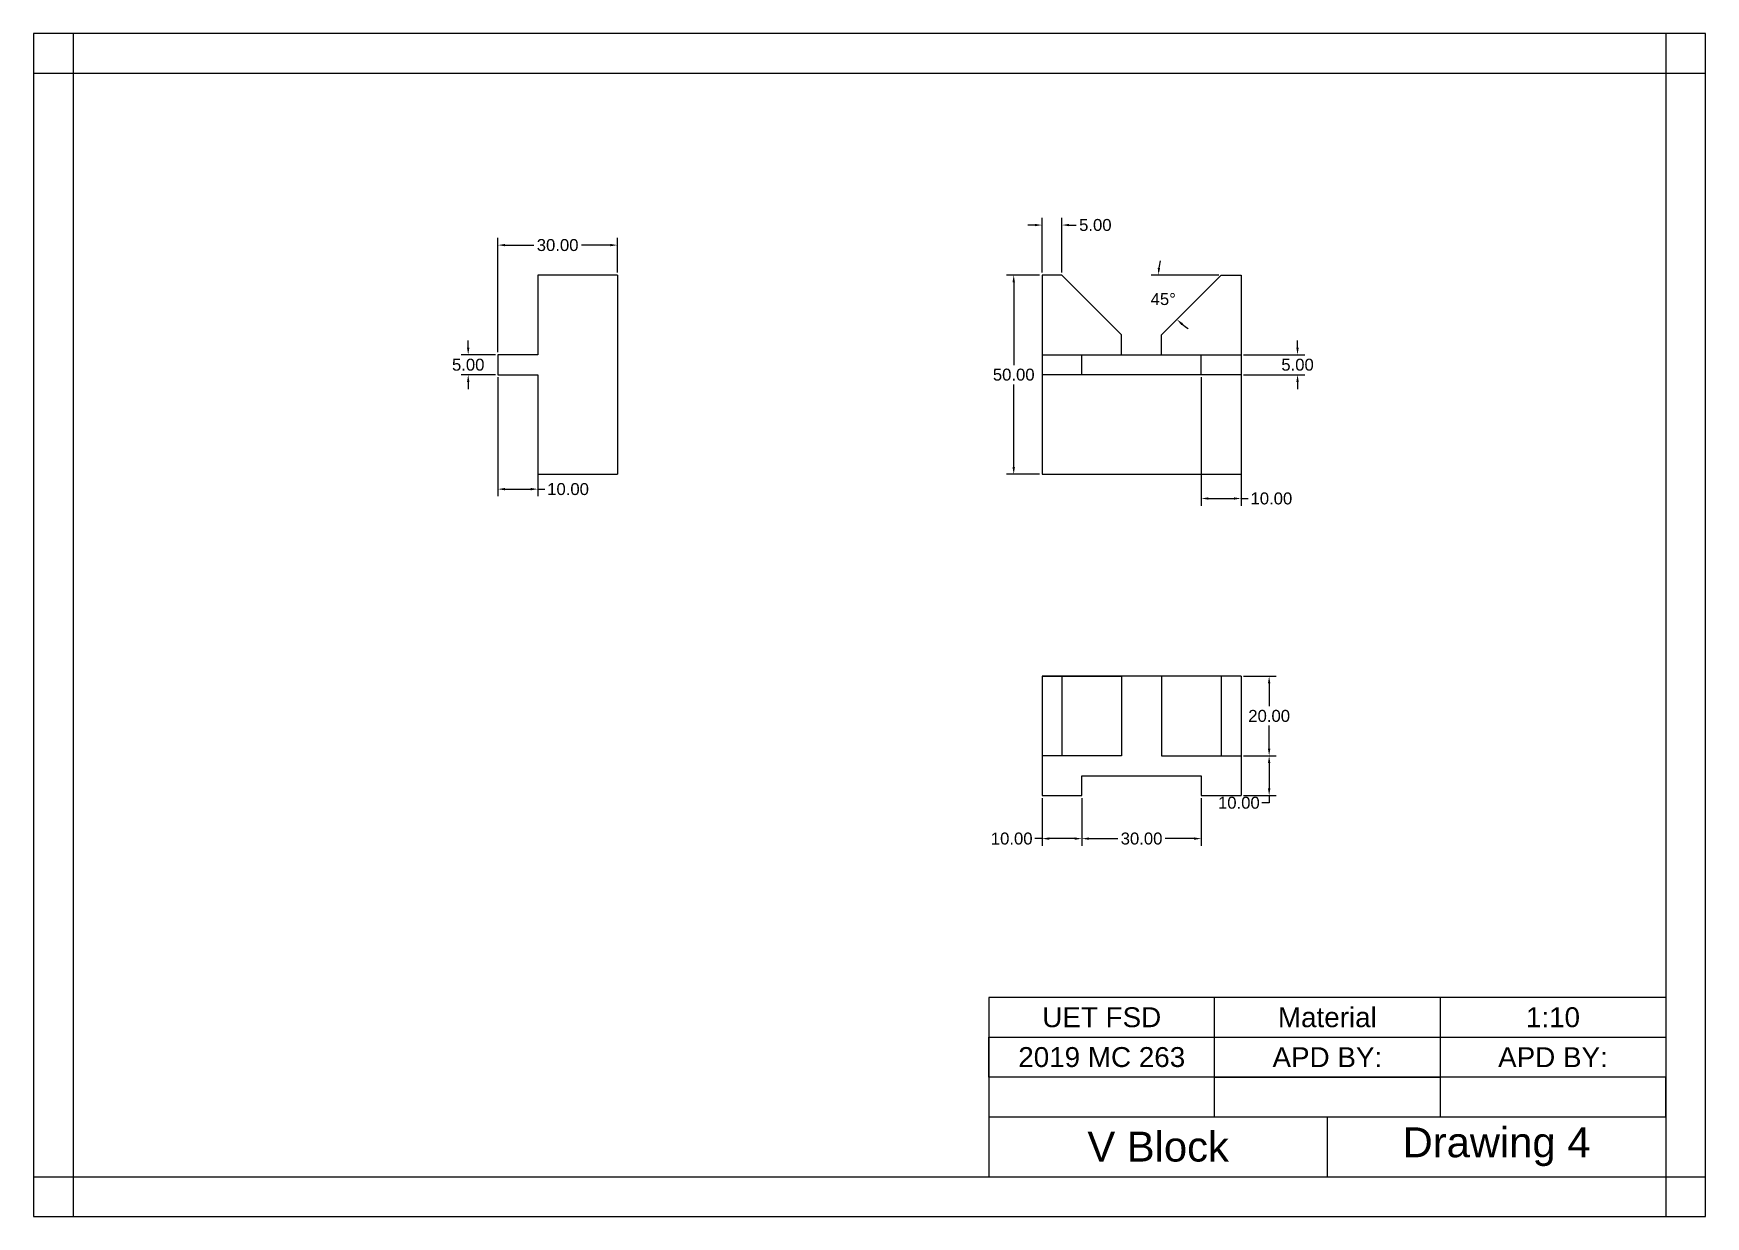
# Model space of a CAD drawing. Header units: centimetres. Extents: x 40.9 to 82.9, y 47.4 to 77.1.
import ezdxf

# ---------------------------------------------------------------- set-up
doc = ezdxf.new("R2010")
doc.units = ezdxf.units.CM
doc.header["$MEASUREMENT"] = 0
doc.styles.get("Standard").update_dxf_attribs({"font": 'arial.ttf'})
doc.dimstyles.get("Standard").update_dxf_attribs({"dimtxt": 0.3, "dimasz": 0.18, "dimexe": 0.18, "dimexo": 0.0625, "dimgap": 0.09, "dimtad": 0, "dimtih": 1, "dimtoh": 1, "dimlfac": 10, "dimzin": 0, "dimdsep": 46, "dimtxsty": 'Standard', "dimcen": 0.09, "dimadec": 0, "dimazin": 0, "dimtfac": 1, "dimtofl": 0, "dimtmove": 0, "dimatfit": 3, "dimfxl": 1, "dimtolj": 1, "dimtzin": 0, "dimarcsym": 0})

# ---------------------------------------------------------------- blocks, each defined once
blk = doc.blocks.new('*D1')
at = {"color": 0, "linetype": 'Continuous', "lineweight": -2, "transparency": 16777216}
for p, q in [((66.173, 71.025), (65.345, 71.025)), ((65.525, 70.845), (65.525, 68.768)), ((65.525, 66.205), (65.525, 68.282)), ((66.173, 66.025), (65.345, 66.025))]:
    blk.add_line(p, q, dxfattribs=at)
at = {"color": 0, "linetype": 'Continuous', "transparency": 16777216}
for points in [[(65.495, 70.845), (65.555, 70.845), (65.525, 71.025)], [(65.495, 66.205), (65.555, 66.205), (65.525, 66.025)]]:
    blk.add_solid(points, dxfattribs=at)
at = {"layer": 'Defpoints', "color": 0, "linetype": 'Continuous', "transparency": 16777216}
for p in [(66.236, 71.025), (65.525, 66.025), (66.236, 66.025)]:
    blk.add_point(p, dxfattribs=at)
at = {"color": 0, "linetype": 'Continuous', "transparency": 16777216, "insert": (65.525, 68.525), "char_height": 0.3, "attachment_point": 5}
blk.add_mtext('\\A1;50.00', dxfattribs=at)
blk = doc.blocks.new('*D3')
at = {"color": 0, "lineweight": -2, "transparency": 16777216}
for p, q in [((51.823, 69.205), (51.823, 69.385)), ((52.507, 69.025), (51.643, 69.025)), ((52.507, 68.525), (51.643, 68.525)), ((51.823, 68.345), (51.823, 68.165))]:
    blk.add_line(p, q, dxfattribs=at)
at = {"color": 0, "transparency": 16777216}
for points in [[(51.793, 69.205), (51.853, 69.205), (51.823, 69.025)], [(51.793, 68.345), (51.853, 68.345), (51.823, 68.525)]]:
    blk.add_solid(points, dxfattribs=at)
at = {"layer": 'Defpoints', "color": 0, "transparency": 16777216}
for p in [(52.569, 69.025), (51.823, 68.525), (52.569, 68.525)]:
    blk.add_point(p, dxfattribs=at)
at = {"color": 0, "transparency": 16777216, "insert": (51.823, 68.775), "char_height": 0.3, "attachment_point": 5}
blk.add_mtext('\\A1;5.00', dxfattribs=at)
blk = doc.blocks.new('*D8')
at = {"color": 0, "lineweight": -2, "transparency": 16777216}
for p, q in [((72.654, 69.205), (72.654, 69.385)), ((71.298, 69.025), (72.834, 69.025)), ((71.298, 68.525), (72.834, 68.525)), ((72.654, 68.345), (72.654, 68.165))]:
    blk.add_line(p, q, dxfattribs=at)
at = {"color": 0, "transparency": 16777216}
for points in [[(72.624, 69.205), (72.684, 69.205), (72.654, 69.025)], [(72.624, 68.345), (72.684, 68.345), (72.654, 68.525)]]:
    blk.add_solid(points, dxfattribs=at)
at = {"layer": 'Defpoints', "color": 0, "transparency": 16777216}
for p in [(71.236, 69.025), (71.236, 68.525), (72.654, 68.525)]:
    blk.add_point(p, dxfattribs=at)
at = {"color": 0, "transparency": 16777216, "insert": (72.654, 68.775), "char_height": 0.3, "attachment_point": 5}
blk.add_mtext('\\A1;5.00', dxfattribs=at)
blk = doc.blocks.new('*D10')
at = {"color": 0, "lineweight": -2, "transparency": 16777216}
for p, q in [((70.236, 68.462), (70.236, 65.237)), ((71.236, 68.462), (71.236, 65.237)), ((70.416, 65.417), (71.056, 65.417)), ((71.236, 65.417), (71.416, 65.417))]:
    blk.add_line(p, q, dxfattribs=at)
at = {"color": 0, "transparency": 16777216}
for points in [[(70.416, 65.447), (70.416, 65.387), (70.236, 65.417)], [(71.056, 65.447), (71.056, 65.387), (71.236, 65.417)]]:
    blk.add_solid(points, dxfattribs=at)
at = {"layer": 'Defpoints', "color": 0, "transparency": 16777216}
for p in [(70.236, 68.525), (71.236, 68.525), (71.236, 65.417)]:
    blk.add_point(p, dxfattribs=at)
at = {"color": 0, "transparency": 16777216, "insert": (71.997, 65.417), "char_height": 0.3, "attachment_point": 5}
blk.add_mtext('\\A1;10.00', dxfattribs=at)
blk = doc.blocks.new('*D11')
at = {"color": 0, "lineweight": -2, "transparency": 16777216}
for p, q in [((52.569, 69.087), (52.569, 71.958)), ((55.569, 71.087), (55.569, 71.958)), ((52.749, 71.778), (53.474, 71.778)), ((55.389, 71.778), (54.665, 71.778))]:
    blk.add_line(p, q, dxfattribs=at)
at = {"color": 0, "transparency": 16777216}
for points in [[(52.749, 71.808), (52.749, 71.748), (52.569, 71.778)], [(55.389, 71.808), (55.389, 71.748), (55.569, 71.778)]]:
    blk.add_solid(points, dxfattribs=at)
at = {"layer": 'Defpoints', "color": 0, "transparency": 16777216}
for p in [(55.569, 71.778), (55.569, 71.025), (52.569, 69.025)]:
    blk.add_point(p, dxfattribs=at)
at = {"color": 0, "transparency": 16777216, "insert": (54.069, 71.778), "char_height": 0.3, "attachment_point": 5}
blk.add_mtext('\\A1;30.00', dxfattribs=at)
blk = doc.blocks.new('*D12')
at = {"color": 0, "lineweight": -2, "transparency": 16777216}
for p, q in [((52.569, 68.462), (52.569, 65.472)), ((53.569, 68.462), (53.569, 65.472)), ((52.749, 65.652), (53.389, 65.652)), ((53.569, 65.652), (53.749, 65.652))]:
    blk.add_line(p, q, dxfattribs=at)
at = {"color": 0, "transparency": 16777216}
for points in [[(52.749, 65.682), (52.749, 65.622), (52.569, 65.652)], [(53.389, 65.682), (53.389, 65.622), (53.569, 65.652)]]:
    blk.add_solid(points, dxfattribs=at)
at = {"layer": 'Defpoints', "color": 0, "transparency": 16777216}
for p in [(52.569, 68.525), (53.569, 68.525), (53.569, 65.652)]:
    blk.add_point(p, dxfattribs=at)
at = {"color": 0, "transparency": 16777216, "insert": (54.331, 65.652), "char_height": 0.3, "attachment_point": 5}
blk.add_mtext('\\A1;10.00', dxfattribs=at)
blk = doc.blocks.new('*D14')
at = {"color": 0, "lineweight": -2, "transparency": 16777216}
for p, q in [((71.298, 60.958), (72.121, 60.958)), ((71.941, 60.778), (71.941, 60.201)), ((71.941, 59.138), (71.941, 59.715)), ((71.298, 58.958), (72.121, 58.958))]:
    blk.add_line(p, q, dxfattribs=at)
at = {"color": 0, "transparency": 16777216}
for points in [[(71.911, 60.778), (71.971, 60.778), (71.941, 60.958)], [(71.911, 59.138), (71.971, 59.138), (71.941, 58.958)]]:
    blk.add_solid(points, dxfattribs=at)
at = {"layer": 'Defpoints', "color": 0, "transparency": 16777216}
for p in [(71.236, 60.958), (71.236, 58.958), (71.941, 58.958)]:
    blk.add_point(p, dxfattribs=at)
at = {"color": 0, "transparency": 16777216, "insert": (71.941, 59.958), "char_height": 0.3, "attachment_point": 5}
blk.add_mtext('\\A1;20.00', dxfattribs=at)
blk = doc.blocks.new('*D15')
at = {"color": 0, "lineweight": -2, "transparency": 16777216}
for p, q in [((66.056, 72.282), (65.876, 72.282)), ((66.236, 71.087), (66.236, 72.462)), ((66.736, 71.087), (66.736, 72.462)), ((66.916, 72.282), (67.096, 72.282))]:
    blk.add_line(p, q, dxfattribs=at)
at = {"color": 0, "transparency": 16777216}
for points in [[(66.056, 72.312), (66.056, 72.252), (66.236, 72.282)], [(66.916, 72.312), (66.916, 72.252), (66.736, 72.282)]]:
    blk.add_solid(points, dxfattribs=at)
at = {"layer": 'Defpoints', "color": 0, "transparency": 16777216}
for p in [(66.736, 72.282), (66.236, 71.025), (66.736, 71.025)]:
    blk.add_point(p, dxfattribs=at)
at = {"color": 0, "transparency": 16777216, "insert": (67.575, 72.282), "char_height": 0.3, "attachment_point": 5}
blk.add_mtext('\\A1;5.00', dxfattribs=at)
blk = doc.blocks.new('*D16')
at = {"color": 0, "lineweight": -2, "transparency": 16777216}
blk.add_line((70.673, 71.025), (68.981, 71.025), dxfattribs=at)
for start, end in [(166.8913, 173.4456), (231.5544, 238.1087)]:
    blk.add_arc((70.736, 71.025), 1.574, start, end, dxfattribs=at)
at = {"color": 0, "transparency": 16777216}
for points in [[(69.202, 71.203), (69.142, 71.206), (69.161, 71.025)], [(69.737, 69.769), (69.777, 69.814), (69.623, 69.912)]]:
    blk.add_solid(points, dxfattribs=at)
at = {"layer": 'Defpoints', "color": 0, "transparency": 16777216}
for p in [(70.736, 71.025), (70.736, 71.025), (71.236, 71.025), (69.215, 70.617), (69.236, 69.525)]:
    blk.add_point(p, dxfattribs=at)
at = {"color": 0, "transparency": 16777216, "insert": (69.281, 70.422), "char_height": 0.3, "attachment_point": 5}
blk.add_mtext('\\A1;45°', dxfattribs=at)
blk = doc.blocks.new('*D17')
at = {"color": 0, "lineweight": -2, "transparency": 16777216}
for p, q in [((67.236, 57.896), (67.236, 56.699)), ((70.236, 57.896), (70.236, 56.699)), ((67.416, 56.879), (68.14, 56.879)), ((70.056, 56.879), (69.331, 56.879))]:
    blk.add_line(p, q, dxfattribs=at)
at = {"color": 0, "transparency": 16777216}
for points in [[(67.416, 56.909), (67.416, 56.849), (67.236, 56.879)], [(70.056, 56.909), (70.056, 56.849), (70.236, 56.879)]]:
    blk.add_solid(points, dxfattribs=at)
at = {"layer": 'Defpoints', "color": 0, "transparency": 16777216}
for p in [(67.236, 57.958), (70.236, 57.958), (70.236, 56.879)]:
    blk.add_point(p, dxfattribs=at)
at = {"color": 0, "transparency": 16777216, "insert": (68.736, 56.879), "char_height": 0.3, "attachment_point": 5}
blk.add_mtext('\\A1;30.00', dxfattribs=at)
blk = doc.blocks.new('*D18')
at = {"color": 0, "lineweight": -2, "transparency": 16777216}
for p, q in [((71.298, 58.958), (72.121, 58.958)), ((71.941, 58.778), (71.941, 58.138)), ((71.298, 57.958), (72.121, 57.958)), ((71.941, 57.778), (71.761, 57.778)), ((71.941, 57.958), (71.941, 57.778))]:
    blk.add_line(p, q, dxfattribs=at)
at = {"color": 0, "transparency": 16777216}
for points in [[(71.911, 58.778), (71.971, 58.778), (71.941, 58.958)], [(71.911, 58.138), (71.971, 58.138), (71.941, 57.958)]]:
    blk.add_solid(points, dxfattribs=at)
at = {"layer": 'Defpoints', "color": 0, "transparency": 16777216}
for p in [(71.236, 58.958), (71.236, 57.958), (71.941, 57.958)]:
    blk.add_point(p, dxfattribs=at)
at = {"color": 0, "transparency": 16777216, "insert": (71.18, 57.778), "char_height": 0.3, "attachment_point": 5}
blk.add_mtext('\\A1;10.00', dxfattribs=at)
blk = doc.blocks.new('*D19')
at = {"color": 0, "lineweight": -2, "transparency": 16777216}
for p, q in [((66.236, 57.896), (66.236, 56.699)), ((67.236, 57.896), (67.236, 56.699)), ((66.236, 56.879), (66.056, 56.879)), ((67.056, 56.879), (66.416, 56.879))]:
    blk.add_line(p, q, dxfattribs=at)
at = {"color": 0, "transparency": 16777216}
for points in [[(66.416, 56.909), (66.416, 56.849), (66.236, 56.879)], [(67.056, 56.909), (67.056, 56.849), (67.236, 56.879)]]:
    blk.add_solid(points, dxfattribs=at)
at = {"layer": 'Defpoints', "color": 0, "transparency": 16777216}
for p in [(66.236, 57.958), (67.236, 57.958), (66.236, 56.879)]:
    blk.add_point(p, dxfattribs=at)
at = {"color": 0, "transparency": 16777216, "insert": (65.474, 56.879), "char_height": 0.3, "attachment_point": 5}
blk.add_mtext('\\A1;10.00', dxfattribs=at)

msp = doc.modelspace()

# ---------------------------------------------------------------- linework, layer by layer
for p, q in [((41.9025, 77.0915), (41.9025, 47.3915)), ((81.9025, 77.0915), (81.9025, 47.3915)), ((40.9025, 76.0915), (82.9025, 76.0915)), ((66.2358, 60.9582), (66.7358, 60.9582)), ((66.7358, 60.9582), (68.2358, 60.9582)), ((71.2358, 60.9582), (70.7358, 60.9582)), ((81.9025, 52.8915), (64.9025, 52.8915)), ((64.9025, 52.8915), (64.9025, 48.3915)), ((70.5692, 51.8915), (70.5692, 52.8915)), ((76.2358, 52.8915), (76.2358, 51.8915)), ((64.9025, 50.8915), (64.9025, 51.8915)), ((64.9025, 51.8915), (81.9025, 51.8915)), ((70.5692, 50.8915), (70.5692, 51.8915)), ((76.2358, 51.8915), (76.2358, 50.8915)), ((81.9025, 50.8915), (64.9025, 50.8915)), ((70.5692, 49.8915), (70.5692, 50.8915)), ((70.5692, 50.8915), (76.2358, 50.8915)), ((76.2358, 50.8915), (76.2358, 49.8915)), ((81.9025, 49.8915), (81.9025, 50.8915)), ((64.9025, 49.8915), (81.9025, 49.8915)), ((73.4025, 48.3915), (73.4025, 49.8915)), ((40.9025, 48.3915), (82.9025, 48.3915))]:
    msp.add_line(p, q)
at = {"lineweight": 30}
for p, q in [((53.5692, 71.0249), (53.5692, 69.0249)), ((55.5692, 71.0249), (53.5692, 71.0249)), ((55.5692, 71.0249), (55.5692, 66.0249)), ((53.5692, 69.0249), (52.5692, 69.0249)), ((52.5692, 69.0249), (52.5692, 68.5249)), ((52.5692, 68.5249), (53.5692, 68.5249)), ((53.5692, 68.5249), (53.5692, 66.0249)), ((53.5692, 66.0249), (55.5692, 66.0249)), ((71.2358, 60.9582), (66.2358, 60.9582)), ((66.2358, 60.9582), (66.2358, 57.9582)), ((66.7358, 60.9582), (66.7358, 58.9582)), ((68.2358, 60.9582), (68.2358, 58.9582)), ((69.2358, 60.9582), (69.2358, 58.9582)), ((70.7358, 60.9582), (70.7358, 58.9582)), ((71.2358, 60.9582), (71.2358, 57.9582)), ((66.7358, 58.9582), (66.2358, 58.9582)), ((68.2358, 58.9582), (66.7358, 58.9582)), ((69.2358, 58.9582), (70.7358, 58.9582)), ((70.7358, 58.9582), (71.2358, 58.9582)), ((67.2358, 57.9582), (67.2358, 58.4582)), ((67.2358, 58.4582), (70.2358, 58.4582)), ((70.2358, 58.4582), (70.2358, 57.9582)), ((66.2358, 57.9582), (67.2358, 57.9582)), ((70.2358, 57.9582), (71.2358, 57.9582))]:
    msp.add_line(p, q, dxfattribs=at)
at = {"linetype": 'Continuous', "lineweight": 30}
for p, q in [((66.2358, 71.0249), (66.2358, 66.0249)), ((66.7358, 71.0249), (66.2358, 71.0249)), ((66.7358, 71.0249), (68.2358, 69.5249)), ((70.7358, 71.0249), (69.2358, 69.5249)), ((70.7358, 71.0249), (71.2358, 71.0249)), ((71.2358, 71.0249), (71.2358, 66.0249)), ((68.2358, 69.0249), (68.2358, 69.5249)), ((69.2358, 69.0249), (69.2358, 69.5249)), ((66.2358, 69.0249), (71.2358, 69.0249)), ((67.2358, 68.5249), (67.2358, 69.0249)), ((70.2358, 68.5249), (70.2358, 69.0249)), ((71.2358, 68.5249), (66.2358, 68.5249)), ((66.2358, 66.0249), (71.2358, 66.0249))]:
    msp.add_line(p, q, dxfattribs=at)
at = {"linetype": 'Continuous'}
for p, q in [((71.2358, 69.0249), (71.2358, 68.5249)), ((66.2358, 68.5249), (66.2358, 68.5249))]:
    msp.add_line(p, q, dxfattribs=at)
msp.add_lwpolyline([(40.9025, 47.3915), (82.9025, 47.3915), (82.9025, 77.0915), (40.9025, 77.0915)], close=True)

# ---------------------------------------------------------------- texts
at = {"attachment_point": 5}
for s, width, insert, char_height in [('UET FSD', 5.666667, (67.7358, 52.3915), 0.5), ('Material', 5.666667, (73.4025, 52.3915), 0.5), ('1:10', 5.666667, (79.0692, 52.3915), 0.5), ('2019 MC 263', 5.666667, (67.7358, 51.3915), 0.5), ('APD BY:', 5.666667, (73.4025, 51.3915), 0.5), ('APD BY:', 5.666667, (79.0692, 51.3915), 0.5), ('V Block', 8.5, (69.1525, 49.1415), 0.75), ('Drawing 4', 8.5, (77.6525, 49.1415), 0.75)]:
    msp.add_mtext_dynamic_manual_height_columns(s, width=width, gutter_width=1, heights=[0], dxfattribs=dict(at, insert=insert, char_height=char_height))

# ---------------------------------------------------------------- dimensions: what is measured, and where the dimension line sits
for base, p1, p2, picture, middle in [((66.7358, 72.2822), (66.2358, 71.0249), (66.7358, 71.0249), '*D15', (67.575, 72.2822)), ((55.5692, 71.7778), (52.5692, 69.0249), (55.5692, 71.0249), '*D11', (54.0692, 71.7778)), ((53.5692, 65.6517), (52.5692, 68.5249), (53.5692, 68.5249), '*D12', (54.3307, 65.6517)), ((71.2358, 65.4172), (70.2358, 68.5249), (71.2358, 68.5249), '*D10', (71.9974, 65.4172)), ((66.2358, 56.8792), (67.2358, 57.9582), (66.2358, 57.9582), '*D19', (65.4743, 56.8792)), ((70.2358, 56.8792), (67.2358, 57.9582), (70.2358, 57.9582), '*D17', (68.7358, 56.8792))]:
    dim = msp.add_linear_dim(base=base, p1=p1, p2=p2, dimstyle='Standard')
    dim.commit()
    dim.dimension.update_dxf_attribs({"geometry": picture, "text_midpoint": middle})
at = {"linetype": 'Continuous'}
dim = msp.add_linear_dim(base=(65.525, 66.0249), p1=(66.2358, 71.0249), p2=(66.2358, 66.0249), angle=90, dimstyle='Standard', dxfattribs=at)
dim.commit()
dim.dimension.update_dxf_attribs({"geometry": '*D1', "text_midpoint": (65.525, 68.5249)})
dim = msp.add_angular_dim_2l(base=(69.2151, 70.6174), line1=((70.7358, 71.0249), (69.2358, 69.5249)), line2=((70.7358, 71.0249), (71.2358, 71.0249)), dimstyle='Standard')
dim.commit()
dim.dimension.update_dxf_attribs({"geometry": '*D16', "text_midpoint": (69.2813, 70.4224)})
for base, p1, p2, picture, middle in [((51.8226, 68.5249), (52.5692, 69.0249), (52.5692, 68.5249), '*D3', (51.8226, 68.7749)), ((72.6542, 68.5249), (71.2358, 69.0249), (71.2358, 68.5249), '*D8', (72.6542, 68.7749)), ((71.9414, 58.9582), (71.2358, 60.9582), (71.2358, 58.9582), '*D14', (71.9414, 59.9582)), ((71.9414, 57.9582), (71.2358, 58.9582), (71.2358, 57.9582), '*D18', (71.1799, 57.7782))]:
    dim = msp.add_linear_dim(base=base, p1=p1, p2=p2, angle=90, dimstyle='Standard')
    dim.commit()
    dim.dimension.update_dxf_attribs({"geometry": picture, "text_midpoint": middle})

doc.saveas('drawing.dxf')
